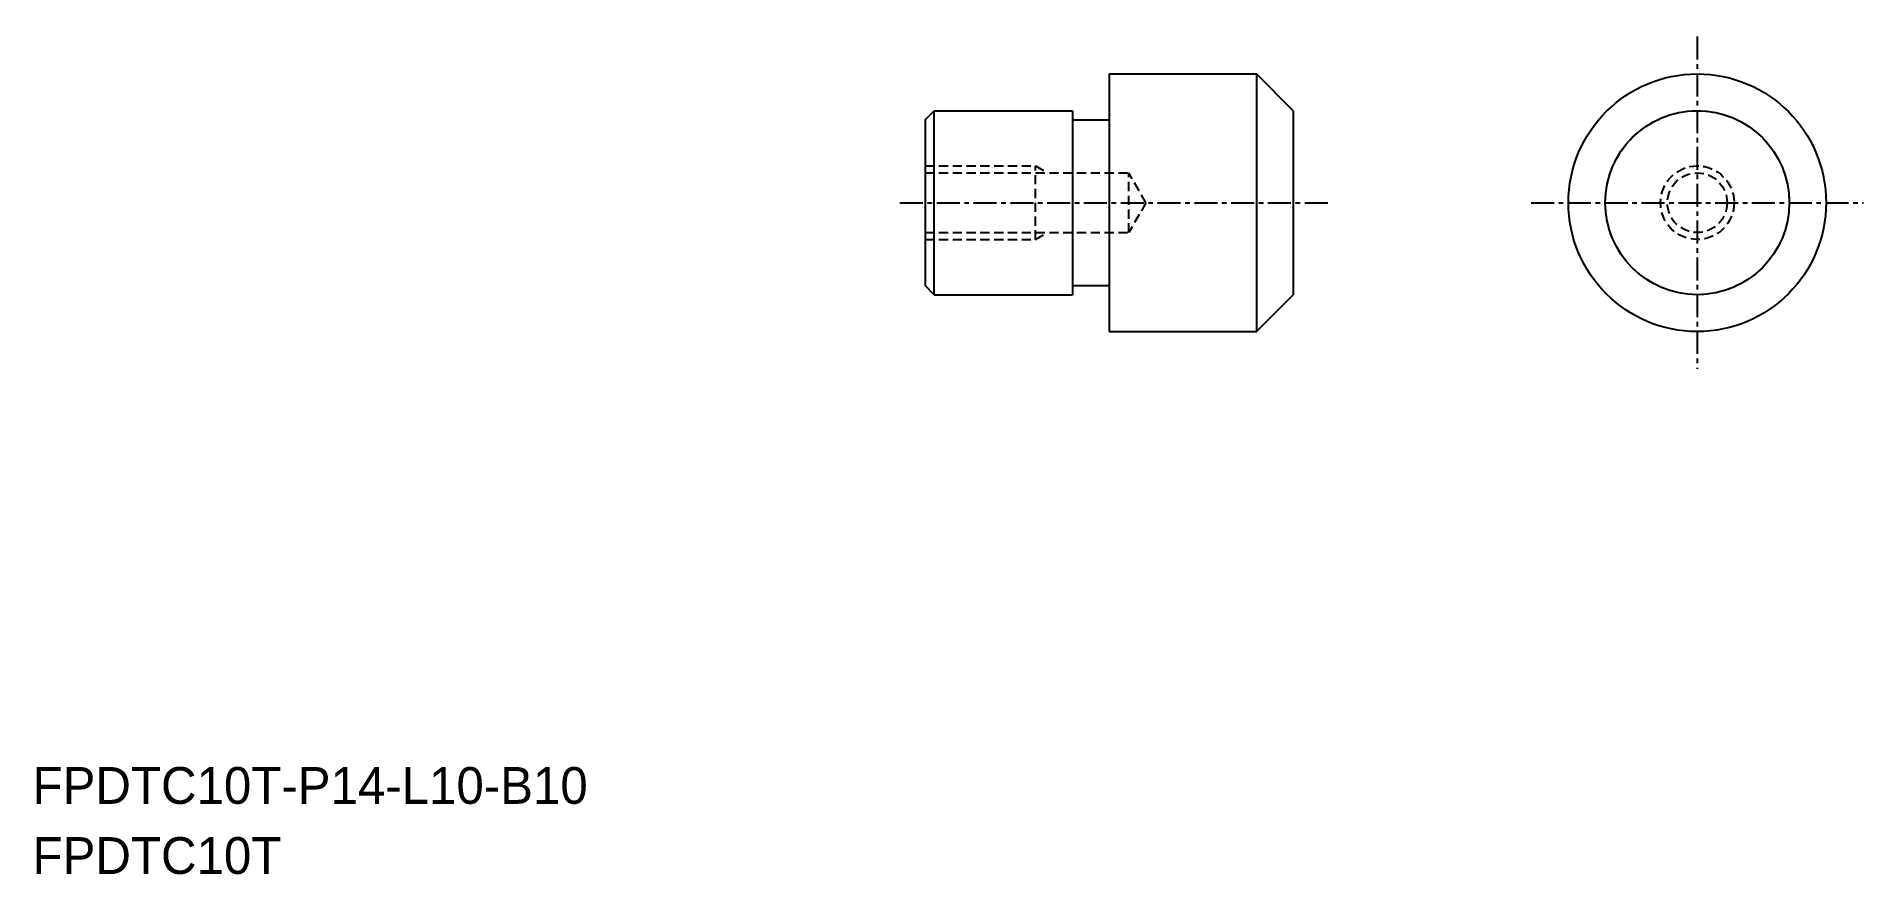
# Model space of a CAD drawing. Extents: x 5.2 to 104.5, y 5 to 50.5.
import ezdxf

# ---------------------------------------------------------------- set-up
doc = ezdxf.new("R2010")
doc.units = 0
doc.linetypes.add('CENTER', pattern=[2, 1.25, -0.25, 0.25, -0.25])
doc.linetypes.add('DASHED', pattern=[0.75, 0.5, -0.25])
doc.layers.get('0').update_dxf_attribs({"linetype": 'CONTINUOUS'})
doc.layers.add('CENTER', color=1, linetype='CENTER')
doc.styles.get("Standard").update_dxf_attribs({"font": 'txt', "height": 1.6})

msp = doc.modelspace()

# ---------------------------------------------------------------- linework, layer by layer
at = {"color": 7, "linetype": 'CONTINUOUS'}
for p, q in [((63.506, 48.478), (71.506, 48.478)), ((63.506, 48.478), (63.506, 34.478)), ((71.506, 48.478), (71.506, 34.478)), ((73.506, 46.478), (71.506, 48.478)), ((53.506, 45.978), (54.006, 46.478)), ((53.506, 45.978), (53.506, 36.978)), ((54.006, 46.478), (61.506, 46.478)), ((54.006, 36.478), (54.006, 46.478)), ((57.381, 46.478), (57.381, 46.478)), ((60.756, 46.478), (60.756, 46.478)), ((61.506, 46.478), (61.506, 36.478)), ((61.506, 45.978), (63.506, 45.978)), ((73.506, 46.478), (73.506, 36.478)), ((54.006, 36.478), (53.506, 36.978)), ((61.506, 36.978), (63.506, 36.978)), ((54.006, 36.478), (61.506, 36.478)), ((71.506, 34.478), (73.506, 36.478)), ((63.506, 34.478), (71.506, 34.478))]:
    msp.add_line(p, q, dxfattribs=at)
at = {"color": 3, "linetype": 'DASHED'}
for p, q in [((53.506, 43.478), (59.506, 43.478)), ((53.506, 43.099), (64.57, 43.099)), ((59.506, 43.478), (60.162, 43.099)), ((59.506, 39.478), (59.506, 43.478)), ((65.506, 41.478), (64.57, 43.099)), ((64.57, 39.857), (64.57, 43.099)), ((65.506, 41.478), (64.57, 39.857)), ((53.506, 39.857), (64.57, 39.857)), ((59.506, 39.478), (60.162, 39.857)), ((53.506, 39.478), (59.506, 39.478))]:
    msp.add_line(p, q, dxfattribs=at)
at = {"color": 7, "linetype": 'CONTINUOUS'}
for radius in [7, 5]:
    msp.add_circle((95.466, 41.478), radius, dxfattribs=at)
at = {"color": 3, "linetype": 'DASHED'}
for radius in [5, 2, 1.621]:
    msp.add_circle((95.466, 41.478), radius, dxfattribs=at)
at = {"layer": 'CENTER', "color": 1, "linetype": 'CENTER'}
for p, q in [((95.466, 50.508), (95.466, 32.448)), ((52.137, 41.478), (75.407, 41.478)), ((86.436, 41.478), (104.496, 41.478))]:
    msp.add_line(p, q, dxfattribs=at)

# ---------------------------------------------------------------- texts
at = {"color": 7, "linetype": 'CONTINUOUS'}
for s, p in [('FPDTC10T-P14-L10-B10', (5, 8.809)), ('FPDTC10T', (5, 5))]:
    msp.add_text(s, height=2, dxfattribs=at).set_placement(p)

doc.saveas('drawing.dxf')
